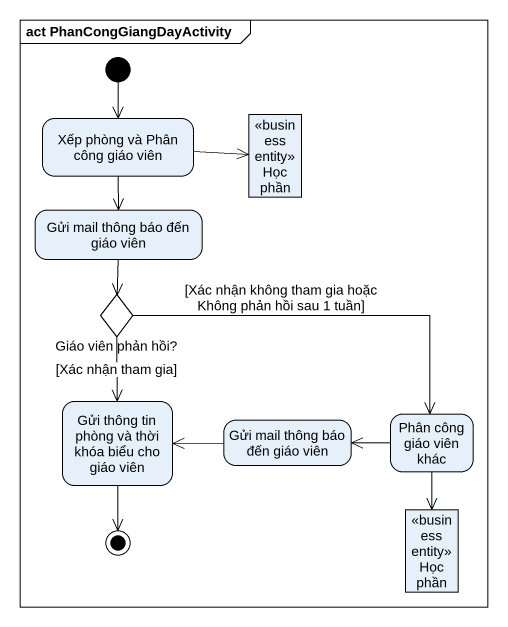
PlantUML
@startuml
mainframe act PhanCongGiangDayActivity
hide empty description
state "Xếp phòng và Phân công giáo viên" as Xếp_phòng_và_Phân_công_giáo
state "Học phần" as Học_phần <<business entity>>
state "Gửi mail thông báo đến giáo viên" as Gửi_mail_thông_báo_đến_giáo
state "Giáo viên phản hồi?" as Giáo_viên_phản_hồi <<choice>>
state "Gửi thông tin phòng và thời khóa biểu cho giáo viên" as Gửi_thông_tin_phòng_và_thời
state "Gửi mail thông báo đến giáo viên" as Gửi_mail_thông_báo_đến_giáo_2
state "Phân công giáo viên khác" as Phân_công_giáo_viên_khác
state "Học phần" as Học_phần_2 <<business entity>>
[*] --> Xếp_phòng_và_Phân_công_giáo
Xếp_phòng_và_Phân_công_giáo -right-> Học_phần
Xếp_phòng_và_Phân_công_giáo --> Gửi_mail_thông_báo_đến_giáo
Gửi_mail_thông_báo_đến_giáo --> Giáo_viên_phản_hồi
Giáo_viên_phản_hồi --> Gửi_thông_tin_phòng_và_thời : [Xác nhận tham gia]
Giáo_viên_phản_hồi -right-> Phân_công_giáo_viên_khác : [Xác nhận không tham gia hoặc Không phản hồi sau 1 tuần]
Gửi_mail_thông_báo_đến_giáo_2 -left-> Gửi_thông_tin_phòng_và_thời
Phân_công_giáo_viên_khác -left-> Gửi_mail_thông_báo_đến_giáo_2
Phân_công_giáo_viên_khác --> Học_phần_2
Gửi_thông_tin_phòng_và_thời --> [*]
@enduml
